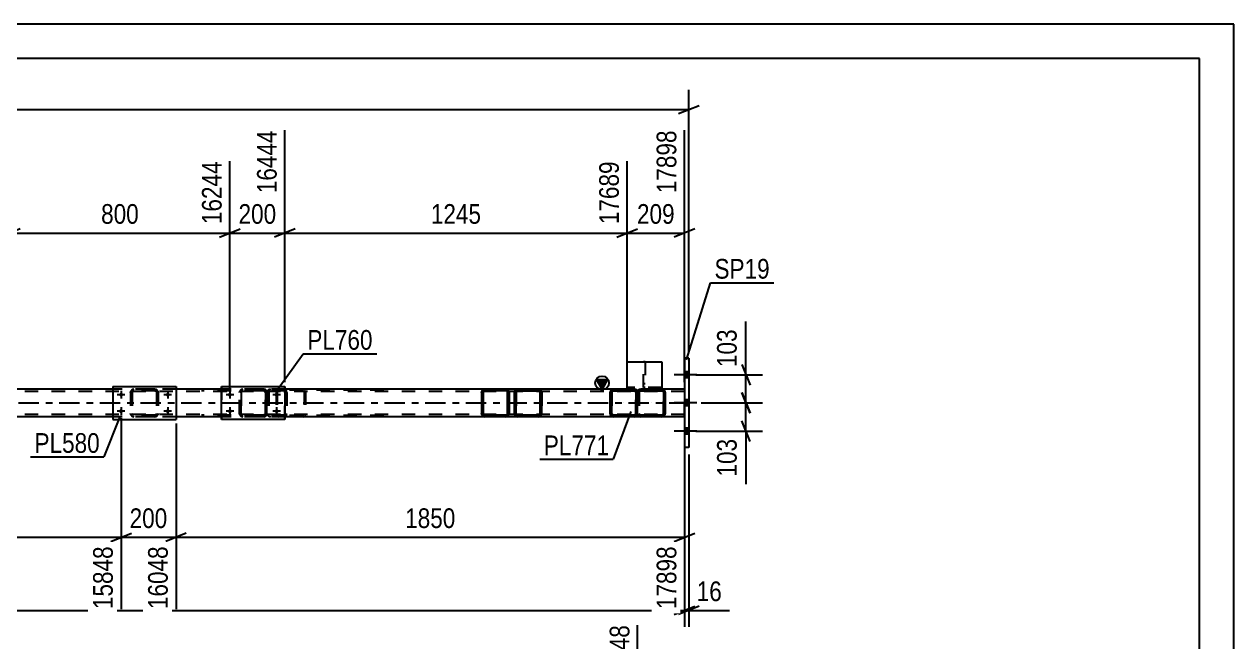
# Model space of a CAD drawing. Header units: millimetres. Extents: x -45 to 796, y -433 to 161.
# Drawn here: x 619.8 to 795.9, y 71.6 to 161.4 of the extents above; entities that cross this region are included whole.
import ezdxf

# ---------------------------------------------------------------- set-up
doc = ezdxf.new("R2010")
doc.units = ezdxf.units.MM
doc.linetypes.add('DXK_LINE_DOT2', pattern=[3.9198, 1.9599, -1.9599])
doc.linetypes.add('DXK_LINE_DOT3', pattern=[5.9187, 2.979, -0.9799, 0.9799, -0.9799])
doc.styles.add('Arial Narrow', font='ARIALN.TTF', dxfattribs={"height": 0.2})

# ---------------------------------------------------------------- blocks, each defined once
blk = doc.blocks.new('Unknown-814760973-1133')
at = {"color": 5, "linetype": 'Continuous'}
for p, q in [((795.85, 161.43), (-45.15, 161.43)), ((795.85, -432.57), (795.85, 161.43)), ((790.85, 156.43), (-40.15, 156.43)), ((790.85, -427.57), (790.85, 156.43))]:
    blk.add_line(p, q, dxfattribs=at)
blk = doc.blocks.new('Part-814760973-2599 - 2588')
at = {"color": 7, "linetype": 'DXK_LINE_DOT2'}
for p, q in [((709.96, 108.58), (709.96, 112.34)), ((710.2, 112.34), (709.96, 112.34)), ((710.2, 112.34), (710.2, 108.58)), ((709.96, 109.18), (710.2, 109.18)), ((710.2, 108.58), (709.96, 108.58)), ((709.96, 108.58), (710.2, 108.58))]:
    blk.add_line(p, q, dxfattribs=at)
blk = doc.blocks.new('Part-814760973-2600 - 2588')
at = {"color": 2, "linetype": 'Continuous'}
for p, q in [((707.56, 108.34), (707.56, 112.34)), ((707.56, 112.34), (712.6, 112.34)), ((712.6, 112.34), (712.6, 108.34)), ((712.6, 108.34), (712.6, 108.34))]:
    blk.add_line(p, q, dxfattribs=at)
at = {"color": 7, "linetype": 'DXK_LINE_DOT2'}
for p, q in [((712.6, 108.58), (707.56, 108.58)), ((712.6, 108.58), (707.56, 108.58)), ((707.56, 108.58), (707.56, 108.58)), ((707.56, 108.58), (707.56, 108.56)), ((707.56, 108.56), (707.56, 108.36)), ((707.56, 108.34), (707.56, 108.36)), ((712.6, 108.34), (707.56, 108.34)), ((712.6, 108.34), (707.56, 108.34)), ((707.56, 108.34), (707.56, 108.34)), ((712.6, 108.58), (712.6, 108.58)), ((712.6, 108.58), (712.6, 108.36)), ((712.6, 108.34), (712.6, 108.36))]:
    blk.add_line(p, q, dxfattribs=at)
blk = doc.blocks.new('Part-814760973-2678 - 2588')
at = {"color": 7, "linetype": 'DXK_LINE_DOT2'}
for p, q in [((656.51, 108.14), (656.48, 108.02)), ((656.48, 108.02), (656.48, 104.66)), ((656.65, 108.02), (656.66, 108.08)), ((656.65, 108.02), (656.65, 104.66)), ((656.66, 108.08), (656.7, 108.13)), ((656.82, 108.34), (656.69, 108.31)), ((656.7, 108.13), (656.76, 108.16)), ((656.76, 108.16), (656.82, 108.18)), ((672.15, 108.34), (656.82, 108.34)), ((672.15, 108.18), (656.82, 108.18)), ((660.53, 108.31), (660.4, 108.34)), ((660.4, 108.18), (660.46, 108.16)), ((660.46, 108.16), (660.52, 108.13)), ((660.52, 108.13), (660.55, 108.08)), ((660.55, 108.08), (660.57, 108.02)), ((660.57, 108.02), (660.57, 104.66)), ((660.74, 108.02), (660.71, 108.14)), ((660.74, 108.02), (660.74, 104.66)), ((656.48, 104.66), (656.51, 104.53)), ((656.66, 104.6), (656.65, 104.66)), ((656.7, 104.54), (656.66, 104.6)), ((656.69, 104.36), (656.82, 104.34)), ((656.76, 104.51), (656.7, 104.54)), ((656.82, 104.5), (656.76, 104.51)), ((672.15, 104.5), (656.82, 104.5)), ((672.15, 104.34), (656.82, 104.34)), ((660.4, 104.5), (660.46, 104.51)), ((660.4, 104.34), (660.53, 104.36)), ((660.46, 104.51), (660.49, 104.52)), ((660.49, 104.52), (660.52, 104.54)), ((660.55, 104.6), (660.52, 104.54)), ((660.57, 104.66), (660.55, 104.6)), ((660.71, 104.53), (660.74, 104.66))]:
    blk.add_line(p, q, dxfattribs=at)
for centre, start, end in [((656.81, 108), 110.7583, 155.68), ((656.81, 104.67), 204.32, 249.2417)]:
    blk.add_arc(centre, 0.331, start, end, dxfattribs=at)
blk = doc.blocks.new('Part-814760973-2623 - 2588')
at = {"color": 2, "linetype": 'Continuous'}
for p, q in [((648.55, 103.94), (648.55, 108.74)), ((648.55, 108.74), (648.55, 108.74)), ((648.55, 108.74), (657.75, 108.74)), ((657.75, 108.74), (657.75, 103.94)), ((648.55, 103.94), (648.55, 103.94)), ((657.75, 103.94), (648.55, 103.94))]:
    blk.add_line(p, q, dxfattribs=at)
at = {"color": 7, "linetype": 'DXK_LINE_DOT2'}
for p, q in [((648.55, 108.74), (648.55, 103.94)), ((648.55, 108.74), (648.55, 108.74)), ((657.75, 103.94), (657.75, 108.74)), ((648.55, 103.94), (648.55, 103.94))]:
    blk.add_line(p, q, dxfattribs=at)
blk = doc.blocks.new('Part-814760973-2624 - 2588')
at = {"color": 7, "linetype": 'DXK_LINE_DOT2'}
for p, q in [((651.15, 107.86), (651.18, 108.04)), ((651.19, 108.04), (651.15, 107.86)), ((651.15, 104.82), (651.15, 107.86)), ((651.15, 107.86), (651.15, 107.86)), ((651.15, 104.82), (651.15, 107.86)), ((651.39, 107.86), (651.41, 107.95)), ((651.4, 107.95), (651.39, 107.86)), ((651.39, 104.82), (651.39, 107.86)), ((651.39, 107.86), (651.39, 107.86)), ((651.39, 107.86), (651.39, 104.82)), ((651.46, 108.03), (651.4, 107.95)), ((651.41, 107.95), (651.46, 108.03)), ((651.44, 108.3), (651.63, 108.34)), ((651.44, 108.3), (651.45, 108.3)), ((651.63, 108.34), (651.45, 108.3)), ((651.46, 108.03), (651.54, 108.08)), ((651.53, 108.08), (651.46, 108.03)), ((651.63, 108.1), (651.53, 108.08)), ((651.54, 108.08), (651.63, 108.1)), ((654.67, 108.34), (651.63, 108.34)), ((654.67, 108.1), (651.63, 108.1)), ((654.67, 108.34), (654.85, 108.3)), ((654.85, 108.3), (654.67, 108.34)), ((654.67, 108.1), (654.76, 108.08)), ((654.76, 108.08), (654.67, 108.1)), ((654.76, 108.08), (654.76, 108.08)), ((654.76, 108.08), (654.84, 108.03)), ((654.83, 108.03), (654.76, 108.08)), ((654.89, 107.95), (654.83, 108.03)), ((654.84, 108.03), (654.89, 107.95)), ((654.89, 107.95), (654.91, 107.86)), ((654.91, 107.86), (654.89, 107.95)), ((654.91, 104.82), (654.91, 107.86)), ((654.91, 107.86), (654.91, 107.86)), ((654.91, 107.86), (654.91, 104.82)), ((655.11, 108.04), (655.15, 107.86)), ((655.15, 107.86), (655.11, 108.04)), ((655.15, 104.82), (655.15, 107.86)), ((655.15, 107.86), (655.15, 107.86)), ((655.15, 107.86), (655.15, 104.82)), ((651.15, 104.82), (651.15, 104.82)), ((651.18, 104.63), (651.15, 104.82)), ((651.15, 104.82), (651.19, 104.63)), ((651.39, 104.82), (651.39, 104.82)), ((651.41, 104.72), (651.39, 104.82)), ((651.39, 104.82), (651.4, 104.72)), ((651.4, 104.72), (651.46, 104.65)), ((651.46, 104.65), (651.41, 104.72)), ((651.44, 104.37), (651.45, 104.37)), ((651.63, 104.34), (651.44, 104.37)), ((651.45, 104.37), (651.63, 104.34)), ((651.54, 104.6), (651.46, 104.65)), ((651.46, 104.65), (651.53, 104.6)), ((651.53, 104.6), (651.63, 104.58)), ((651.63, 104.58), (651.54, 104.6)), ((654.67, 104.58), (651.63, 104.58)), ((654.67, 104.34), (651.63, 104.34)), ((654.76, 104.6), (654.67, 104.58)), ((654.67, 104.58), (654.76, 104.6)), ((654.85, 104.37), (654.67, 104.34)), ((654.67, 104.34), (654.85, 104.37)), ((654.84, 104.65), (654.76, 104.6)), ((654.76, 104.6), (654.83, 104.65)), ((654.76, 104.6), (654.76, 104.6)), ((654.83, 104.65), (654.89, 104.72)), ((654.89, 104.72), (654.84, 104.65)), ((654.91, 104.82), (654.89, 104.72)), ((654.89, 104.72), (654.91, 104.82)), ((654.91, 104.82), (654.91, 104.82)), ((655.15, 104.82), (655.11, 104.63)), ((655.11, 104.63), (655.15, 104.82)), ((655.15, 104.82), (655.15, 104.82))]:
    blk.add_line(p, q, dxfattribs=at)
for centre, start, end in [((651.63, 107.86), 112.5, 157.5), ((651.63, 107.86), 112.5, 157.5), ((654.67, 107.86), 22.5, 67.5), ((654.67, 107.86), 22.5, 67.5), ((651.63, 104.82), 202.5, 247.5), ((651.63, 104.82), 202.5, 247.5), ((654.67, 104.82), 292.5, 337.5), ((654.67, 104.82), 292.5, 337.5)]:
    blk.add_arc(centre, 0.48, start, end, dxfattribs=at)
blk = doc.blocks.new('Part-814760973-2844 - 2588')
at = {"color": 2, "linetype": 'Continuous'}
for p, q in [((686.42, 108.04), (686.39, 107.86)), ((686.39, 107.86), (686.39, 104.82)), ((686.65, 107.95), (686.63, 107.86)), ((686.63, 107.86), (686.63, 104.82)), ((686.7, 108.03), (686.65, 107.95)), ((686.87, 108.34), (686.68, 108.3)), ((686.78, 108.08), (686.7, 108.03)), ((686.87, 108.1), (686.78, 108.08)), ((689.91, 108.34), (686.87, 108.34)), ((689.91, 108.1), (686.87, 108.1)), ((690.09, 108.3), (689.91, 108.34)), ((690, 108.08), (689.91, 108.1)), ((690.08, 108.03), (690, 108.08)), ((690.13, 107.95), (690.08, 108.03)), ((690.15, 107.86), (690.13, 107.95)), ((690.15, 104.82), (690.15, 107.86)), ((690.39, 107.86), (690.35, 108.04)), ((690.39, 107.86), (690.39, 104.82)), ((686.39, 104.82), (686.42, 104.63)), ((686.63, 104.82), (686.65, 104.72)), ((686.65, 104.72), (686.7, 104.65)), ((686.68, 104.37), (686.87, 104.34)), ((686.7, 104.65), (686.78, 104.6)), ((686.78, 104.6), (686.87, 104.58)), ((689.91, 104.58), (686.87, 104.58)), ((689.91, 104.34), (686.87, 104.34)), ((689.91, 104.58), (690, 104.6)), ((689.91, 104.34), (690.09, 104.37)), ((690, 104.6), (690.08, 104.65)), ((690.08, 104.65), (690.13, 104.72)), ((690.13, 104.72), (690.15, 104.82)), ((690.35, 104.63), (690.39, 104.82))]:
    blk.add_line(p, q, dxfattribs=at)
at = {"color": 7, "linetype": 'DXK_LINE_DOT2'}
for p, q in [((686.39, 107.86), (686.42, 108.04)), ((686.68, 108.3), (686.87, 108.34)), ((689.91, 108.34), (690.09, 108.3)), ((690.35, 108.04), (690.39, 107.86)), ((686.42, 104.63), (686.39, 104.82)), ((686.87, 104.34), (686.68, 104.37)), ((690.09, 104.37), (689.91, 104.34)), ((690.39, 104.82), (690.35, 104.63))]:
    blk.add_line(p, q, dxfattribs=at)
at = {"color": 2, "linetype": 'Continuous'}
for centre, start, end in [((686.87, 107.86), 112.5, 157.5), ((689.91, 107.86), 22.5, 67.5), ((686.87, 104.82), 202.5, 247.5), ((689.91, 104.82), 292.5, 337.5)]:
    blk.add_arc(centre, 0.48, start, end, dxfattribs=at)
at = {"color": 7, "linetype": 'DXK_LINE_DOT2'}
for centre, start, end in [((686.87, 107.86), 112.5, 157.5), ((689.91, 107.86), 22.5, 67.5), ((686.87, 104.82), 202.5, 247.5), ((689.91, 104.82), 292.5, 337.5)]:
    blk.add_arc(centre, 0.48, start, end, dxfattribs=at)
blk = doc.blocks.new('Part-814760973-2764 - 2588')
at = {"color": 2, "linetype": 'Continuous'}
for p, q in [((716.56, 112.84), (715.92, 112.84)), ((715.92, 112.84), (715.92, 99.84)), ((716.56, 112.84), (716.56, 99.84)), ((716.56, 99.84), (715.92, 99.84))]:
    blk.add_line(p, q, dxfattribs=at)
blk = doc.blocks.new('Part-814760973-2804 - 2588')
at = {"color": 2, "linetype": 'Continuous'}
for p, q in [((705.08, 107.86), (705.12, 108.04)), ((705.08, 107.86), (705.09, 107.86)), ((705.08, 104.82), (705.08, 107.86)), ((705.12, 108.04), (705.09, 107.86)), ((705.09, 104.82), (705.09, 107.86)), ((705.38, 108.3), (705.56, 108.34)), ((705.57, 108.34), (705.38, 108.3)), ((705.38, 108.3), (705.38, 108.3)), ((708.61, 108.34), (705.56, 108.34)), ((708.79, 108.3), (708.61, 108.34)), ((705.09, 104.82), (705.08, 104.82)), ((705.12, 104.63), (705.08, 104.82)), ((705.09, 104.82), (705.12, 104.63)), ((705.38, 104.37), (705.38, 104.37)), ((705.56, 104.34), (705.38, 104.37)), ((705.38, 104.37), (705.57, 104.34)), ((708.61, 104.34), (705.56, 104.34)), ((708.61, 104.34), (708.79, 104.37))]:
    blk.add_line(p, q, dxfattribs=at)
at = {"color": 7, "linetype": 'DXK_LINE_DOT2'}
for p, q in [((705.34, 107.95), (705.32, 107.86)), ((705.33, 107.86), (705.32, 107.86)), ((705.32, 107.86), (705.32, 104.82)), ((705.33, 107.86), (705.34, 107.95)), ((705.33, 104.82), (705.33, 107.86)), ((705.34, 107.95), (705.4, 108.03)), ((705.39, 108.03), (705.34, 107.95)), ((705.47, 108.08), (705.39, 108.03)), ((705.4, 108.03), (705.47, 108.08)), ((705.47, 108.08), (705.57, 108.1)), ((705.56, 108.1), (705.47, 108.08)), ((708.61, 108.1), (705.56, 108.1)), ((708.6, 108.34), (708.78, 108.3)), ((708.69, 108.08), (708.6, 108.1)), ((708.61, 108.1), (708.7, 108.08)), ((708.69, 108.08), (708.7, 108.08)), ((708.77, 108.03), (708.69, 108.08)), ((708.7, 108.08), (708.77, 108.03)), ((708.77, 108.03), (708.83, 107.95)), ((708.82, 107.95), (708.77, 108.03)), ((708.84, 107.86), (708.82, 107.95)), ((708.83, 107.95), (708.85, 107.86)), ((708.85, 107.86), (708.84, 107.86)), ((708.84, 107.86), (708.84, 104.82)), ((708.85, 104.82), (708.85, 107.86)), ((709.04, 108.04), (709.08, 107.86)), ((709.09, 107.86), (709.05, 108.04)), ((709.09, 107.86), (709.08, 107.86)), ((709.08, 107.86), (709.08, 104.82)), ((709.09, 104.82), (709.09, 107.86)), ((705.32, 104.82), (705.33, 104.82)), ((705.32, 104.82), (705.34, 104.72)), ((705.34, 104.72), (705.33, 104.82)), ((705.4, 104.65), (705.34, 104.72)), ((705.34, 104.72), (705.39, 104.65)), ((705.39, 104.65), (705.47, 104.6)), ((705.47, 104.6), (705.4, 104.65)), ((705.57, 104.58), (705.47, 104.6)), ((705.47, 104.6), (705.56, 104.58)), ((708.61, 104.58), (705.56, 104.58)), ((708.6, 104.58), (708.69, 104.6)), ((708.78, 104.37), (708.6, 104.34)), ((708.7, 104.6), (708.61, 104.58)), ((708.69, 104.6), (708.77, 104.65)), ((708.69, 104.6), (708.7, 104.6)), ((708.77, 104.65), (708.7, 104.6)), ((708.83, 104.72), (708.77, 104.65)), ((708.77, 104.65), (708.82, 104.72)), ((708.82, 104.72), (708.84, 104.82)), ((708.85, 104.82), (708.83, 104.72)), ((708.84, 104.82), (708.85, 104.82)), ((709.08, 104.82), (709.04, 104.63)), ((709.05, 104.63), (709.09, 104.82)), ((709.08, 104.82), (709.09, 104.82))]:
    blk.add_line(p, q, dxfattribs=at)
at = {"color": 7, "linetype": 'DXK_LINE_DOT3'}
blk.add_line((707.09, 106.34), (707.08, 106.34), dxfattribs=at)
at = {"color": 2, "linetype": 'Continuous'}
for centre, start, end in [((705.56, 107.86), 112.5, 157.5), ((705.57, 107.86), 112.5, 157.5), ((708.61, 107.86), 30.5989, 67.5), ((705.56, 104.82), 202.5, 247.5), ((705.57, 104.82), 202.5, 247.5), ((708.61, 104.82), 292.5, 329.4011)]:
    blk.add_arc(centre, 0.48, start, end, dxfattribs=at)
at = {"color": 7, "linetype": 'DXK_LINE_DOT2'}
for centre, start, end in [((708.6, 107.86), 22.5, 67.5), ((708.61, 107.86), 22.5, 30.5989), ((708.6, 104.82), 292.5, 337.5), ((708.61, 104.82), 329.4011, 337.5)]:
    blk.add_arc(centre, 0.48, start, end, dxfattribs=at)
blk = doc.blocks.new('Part-814760973-2810 - 2588')
at = {"color": 2, "linetype": 'Continuous'}
for p, q in [((691.15, 107.86), (691.18, 108.04)), ((691.19, 108.04), (691.15, 107.86)), ((691.15, 104.82), (691.15, 107.86)), ((691.15, 107.86), (691.15, 107.86)), ((691.15, 104.82), (691.15, 107.86)), ((691.39, 107.86), (691.41, 107.95)), ((691.39, 104.82), (691.39, 107.86)), ((691.41, 107.95), (691.46, 108.03)), ((691.44, 108.3), (691.63, 108.34)), ((691.44, 108.3), (691.45, 108.3)), ((691.63, 108.34), (691.45, 108.3)), ((691.46, 108.03), (691.54, 108.08)), ((691.54, 108.08), (691.63, 108.1)), ((694.67, 108.34), (691.63, 108.34)), ((691.63, 108.1), (694.67, 108.1)), ((694.86, 108.3), (694.67, 108.34)), ((694.67, 108.1), (694.76, 108.08)), ((694.76, 108.08), (694.67, 108.1)), ((694.76, 108.08), (694.76, 108.08)), ((694.76, 108.08), (694.84, 108.03)), ((694.84, 108.03), (694.76, 108.08)), ((694.84, 108.03), (694.89, 107.95)), ((694.89, 107.95), (694.84, 108.03)), ((694.89, 107.95), (694.91, 107.86)), ((694.91, 107.86), (694.89, 107.95)), ((694.91, 104.82), (694.91, 107.86)), ((694.91, 107.86), (694.91, 107.86)), ((694.91, 107.7), (694.91, 107.86)), ((694.91, 107.7), (694.91, 104.98)), ((695.15, 107.86), (695.12, 108.04)), ((695.15, 104.82), (695.15, 107.86)), ((691.15, 104.82), (691.15, 104.82)), ((691.18, 104.63), (691.15, 104.82)), ((691.15, 104.82), (691.19, 104.63)), ((691.41, 104.72), (691.39, 104.82)), ((691.46, 104.65), (691.41, 104.72)), ((691.44, 104.37), (691.45, 104.37)), ((691.63, 104.34), (691.44, 104.37)), ((691.45, 104.37), (691.63, 104.34)), ((691.54, 104.6), (691.46, 104.65)), ((691.63, 104.58), (691.54, 104.6)), ((694.67, 104.58), (691.63, 104.58)), ((694.67, 104.34), (691.63, 104.34)), ((694.76, 104.6), (694.67, 104.58)), ((694.67, 104.58), (694.76, 104.6)), ((694.67, 104.34), (694.86, 104.37)), ((694.84, 104.65), (694.76, 104.6)), ((694.76, 104.6), (694.84, 104.65)), ((694.76, 104.6), (694.76, 104.6)), ((694.89, 104.72), (694.84, 104.65)), ((694.84, 104.65), (694.89, 104.72)), ((694.91, 104.82), (694.89, 104.72)), ((694.89, 104.72), (694.91, 104.82)), ((694.91, 104.82), (694.91, 104.97)), ((694.91, 104.82), (694.91, 104.82)), ((695.12, 104.63), (695.15, 104.82))]:
    blk.add_line(p, q, dxfattribs=at)
at = {"color": 7, "linetype": 'DXK_LINE_DOT2'}
for p, q in [((691.41, 107.95), (691.39, 107.86)), ((691.39, 107.86), (691.39, 107.86)), ((691.39, 107.86), (691.39, 104.82)), ((691.46, 108.03), (691.41, 107.95)), ((691.54, 108.08), (691.46, 108.03)), ((691.63, 108.1), (691.54, 108.08)), ((691.63, 108.1), (691.63, 108.1)), ((691.63, 108.1), (691.63, 108.1)), ((694.67, 108.34), (694.85, 108.3)), ((694.91, 107.7), (694.91, 107.7)), ((695.11, 108.04), (695.15, 107.86)), ((695.15, 107.86), (695.15, 107.86)), ((695.15, 107.86), (695.15, 104.82)), ((691.39, 104.82), (691.39, 104.82)), ((691.39, 104.82), (691.41, 104.72)), ((691.41, 104.72), (691.46, 104.65)), ((691.46, 104.65), (691.54, 104.6)), ((691.54, 104.6), (691.63, 104.58)), ((691.63, 104.58), (691.63, 104.58)), ((691.63, 104.58), (691.63, 104.58)), ((694.85, 104.37), (694.67, 104.34)), ((694.91, 104.97), (694.91, 104.98)), ((695.15, 104.82), (695.11, 104.63)), ((695.15, 104.82), (695.15, 104.82))]:
    blk.add_line(p, q, dxfattribs=at)
at = {"color": 2, "linetype": 'Continuous'}
for centre, start, end in [((691.63, 107.86), 112.5, 157.5), ((691.63, 107.86), 112.5, 157.5), ((694.67, 107.86), 22.5, 67.5), ((691.63, 104.82), 202.5, 247.5), ((691.63, 104.82), 202.5, 247.5), ((694.67, 104.82), 292.5, 337.5)]:
    blk.add_arc(centre, 0.48, start, end, dxfattribs=at)
at = {"color": 7, "linetype": 'DXK_LINE_DOT2'}
for centre, start, end in [((694.67, 107.86), 22.5, 67.5), ((694.67, 104.82), 292.5, 337.5)]:
    blk.add_arc(centre, 0.48, start, end, dxfattribs=at)
blk = doc.blocks.new('Bolt-814760973-2815 - 2588')
at = {"linetype": 'Continuous'}
for points in [[(633.91, 107.26, -1), (633.91, 107.82, -1)], [(640.71, 107.26, -1), (640.71, 107.82, -1)], [(633.91, 104.86, -1), (633.91, 105.42, -1)], [(640.71, 104.86, -1), (640.71, 105.42, -1)]]:
    blk.add_hatch(color=1, dxfattribs=at).paths.add_polyline_path(points)
at = {"color": 1, "linetype": 'Continuous'}
for p, q in [((634.47, 107.54), (633.35, 107.54)), ((633.91, 108.1), (633.91, 106.98)), ((641.27, 107.54), (640.15, 107.54)), ((640.71, 108.1), (640.71, 106.98)), ((633.91, 105.7), (633.91, 104.58)), ((640.71, 105.7), (640.71, 104.58)), ((634.47, 105.14), (633.35, 105.14)), ((641.27, 105.14), (640.15, 105.14))]:
    blk.add_line(p, q, dxfattribs=at)
blk = doc.blocks.new('Bolt-814760973-2817 - 2588')
at = {"linetype": 'Continuous'}
for points in [[(649.47, 107.54), (649.48, 107.6), (649.49, 107.65), (649.52, 107.7), (649.56, 107.74), (649.61, 107.78), (649.66, 107.8), (649.72, 107.82), (649.78, 107.82), (649.84, 107.8), (649.89, 107.78), (649.94, 107.74), (649.98, 107.7), (650.01, 107.65), (650.02, 107.6), (650.03, 107.54), (650.02, 107.48), (650.01, 107.42), (649.98, 107.37), (649.94, 107.33), (649.89, 107.29), (649.84, 107.27), (649.78, 107.26), (649.72, 107.26), (649.66, 107.27), (649.61, 107.29), (649.56, 107.33), (649.52, 107.37), (649.49, 107.42), (649.48, 107.48)], [(656.27, 107.54), (656.28, 107.6), (656.29, 107.65), (656.32, 107.7), (656.36, 107.74), (656.41, 107.78), (656.46, 107.8), (656.52, 107.82), (656.58, 107.82), (656.64, 107.8), (656.69, 107.78), (656.74, 107.74), (656.78, 107.7), (656.81, 107.65), (656.82, 107.6), (656.83, 107.54), (656.82, 107.48), (656.81, 107.42), (656.78, 107.37), (656.74, 107.33), (656.69, 107.29), (656.64, 107.27), (656.58, 107.26), (656.52, 107.26), (656.46, 107.27), (656.41, 107.29), (656.36, 107.33), (656.32, 107.37), (656.29, 107.42), (656.28, 107.48)], [(649.47, 105.14), (649.48, 105.2), (649.49, 105.25), (649.52, 105.3), (649.56, 105.34), (649.61, 105.38), (649.66, 105.4), (649.72, 105.42), (649.78, 105.42), (649.84, 105.4), (649.89, 105.38), (649.94, 105.34), (649.98, 105.3), (650.01, 105.25), (650.02, 105.2), (650.03, 105.14), (650.02, 105.08), (650.01, 105.02), (649.98, 104.97), (649.94, 104.93), (649.89, 104.89), (649.84, 104.87), (649.78, 104.86), (649.72, 104.86), (649.66, 104.87), (649.61, 104.89), (649.56, 104.93), (649.52, 104.97), (649.49, 105.02), (649.48, 105.08)], [(656.27, 105.14), (656.28, 105.2), (656.29, 105.25), (656.32, 105.3), (656.36, 105.34), (656.41, 105.38), (656.46, 105.4), (656.52, 105.42), (656.58, 105.42), (656.64, 105.4), (656.69, 105.38), (656.74, 105.34), (656.78, 105.3), (656.81, 105.25), (656.82, 105.2), (656.83, 105.14), (656.82, 105.08), (656.81, 105.02), (656.78, 104.97), (656.74, 104.93), (656.69, 104.89), (656.64, 104.87), (656.58, 104.86), (656.52, 104.86), (656.46, 104.87), (656.41, 104.89), (656.36, 104.93), (656.32, 104.97), (656.29, 105.02), (656.28, 105.08)]]:
    blk.add_hatch(color=1, dxfattribs=at).paths.add_polyline_path(points)
at = {"color": 1, "linetype": 'Continuous'}
for p, q in [((650.31, 107.54), (649.19, 107.54)), ((649.75, 108.1), (649.75, 106.98)), ((657.11, 107.54), (655.99, 107.54)), ((656.55, 108.1), (656.55, 106.98)), ((649.75, 105.7), (649.75, 104.58)), ((656.55, 105.7), (656.55, 104.58)), ((650.31, 105.14), (649.19, 105.14)), ((657.11, 105.14), (655.99, 105.14))]:
    blk.add_line(p, q, dxfattribs=at)
blk = doc.blocks.new('Part-814760973-2849 - 2588')
at = {"color": 2, "linetype": 'Continuous'}
for p, q in [((632.71, 108.74), (632.71, 103.94)), ((632.71, 108.74), (641.91, 108.74)), ((641.91, 108.74), (641.91, 103.94)), ((632.71, 103.94), (641.91, 103.94))]:
    blk.add_line(p, q, dxfattribs=at)
blk = doc.blocks.new('Part-814760973-2850 - 2588')
at = {"color": 7, "linetype": 'DXK_LINE_DOT2'}
for p, q in [((635.31, 107.86), (635.34, 108.04)), ((635.34, 108.04), (635.31, 107.86)), ((635.31, 107.86), (635.31, 104.82)), ((635.55, 107.86), (635.57, 107.95)), ((635.55, 107.86), (635.55, 104.82)), ((635.57, 107.95), (635.62, 108.03)), ((635.6, 108.3), (635.79, 108.34)), ((635.79, 108.34), (635.6, 108.3)), ((635.62, 108.03), (635.7, 108.08)), ((635.7, 108.08), (635.79, 108.1)), ((638.83, 108.34), (635.79, 108.34)), ((638.83, 108.1), (635.79, 108.1)), ((638.83, 108.34), (639.01, 108.3)), ((639.01, 108.3), (638.83, 108.34)), ((638.83, 108.1), (638.92, 108.08)), ((638.92, 108.08), (639, 108.03)), ((639, 108.03), (639.05, 107.95)), ((639.05, 107.95), (639.07, 107.86)), ((639.07, 107.86), (639.07, 104.82)), ((639.27, 108.04), (639.31, 107.86)), ((639.31, 107.86), (639.27, 108.04)), ((639.31, 107.86), (639.31, 104.82)), ((635.34, 104.63), (635.31, 104.82)), ((635.31, 104.82), (635.34, 104.63)), ((635.57, 104.72), (635.55, 104.82)), ((635.62, 104.65), (635.57, 104.72)), ((635.79, 104.34), (635.6, 104.37)), ((635.6, 104.37), (635.79, 104.34)), ((635.7, 104.6), (635.62, 104.65)), ((635.79, 104.58), (635.7, 104.6)), ((638.83, 104.58), (635.79, 104.58)), ((638.83, 104.34), (635.79, 104.34)), ((638.92, 104.6), (638.83, 104.58)), ((639.01, 104.37), (638.83, 104.34)), ((638.83, 104.34), (639.01, 104.37)), ((639, 104.65), (638.92, 104.6)), ((639.05, 104.72), (639, 104.65)), ((639.07, 104.82), (639.05, 104.72)), ((639.31, 104.82), (639.27, 104.63)), ((639.27, 104.63), (639.31, 104.82))]:
    blk.add_line(p, q, dxfattribs=at)
at = {"color": 7, "linetype": 'DXK_LINE_DOT3'}
blk.add_line((637.31, 106.34), (637.31, 106.34), dxfattribs=at)
at = {"color": 7, "linetype": 'DXK_LINE_DOT2'}
for centre, start, end in [((635.79, 107.86), 112.5, 157.5), ((635.79, 107.86), 112.5, 157.5), ((638.83, 107.86), 22.5, 67.5), ((638.83, 107.86), 22.5, 67.5), ((635.79, 104.82), 202.5, 247.5), ((635.79, 104.82), 202.5, 247.5), ((638.83, 104.82), 292.5, 337.5), ((638.83, 104.82), 292.5, 337.5)]:
    blk.add_arc(centre, 0.48, start, end, dxfattribs=at)
blk = doc.blocks.new('Part-814760973-2895 - 2588')
at = {"linetype": 'Continuous'}
blk.add_hatch(color=2, dxfattribs=at).paths.add_polyline_path([(703.92, 108.34), (703.12, 109.74), (704.72, 109.74)])
at = {"color": 2, "linetype": 'Continuous'}
for p, q in [((703.92, 108.34), (703.12, 109.74)), ((703.12, 109.74), (704.72, 109.74)), ((704.72, 109.74), (703.92, 108.34)), ((632.71, 108.34), (617.75, 108.34)), ((648.55, 108.34), (641.91, 108.34)), ((686.87, 108.34), (657.75, 108.34)), ((691.63, 108.34), (689.91, 108.34)), ((705.57, 108.34), (694.67, 108.34)), ((715.92, 108.34), (712.6, 108.34)), ((632.71, 104.34), (617.75, 104.34)), ((648.55, 104.34), (641.91, 104.34)), ((686.87, 104.34), (657.75, 104.34)), ((691.63, 104.34), (689.91, 104.34)), ((705.57, 104.34), (694.67, 104.34)), ((709.56, 104.34), (708.61, 104.34)), ((715.92, 104.34), (712.6, 104.34))]:
    blk.add_line(p, q, dxfattribs=at)
at = {"color": 7, "linetype": 'DXK_LINE_DOT2'}
for p, q in [((715.92, 108.02), (38.95, 108.02)), ((641.91, 108.34), (632.71, 108.34)), ((657.75, 108.34), (648.55, 108.34)), ((689.91, 108.34), (686.87, 108.34)), ((694.67, 108.34), (691.63, 108.34)), ((712.6, 108.34), (705.57, 108.34)), ((715.92, 104.34), (715.92, 108.34)), ((715.92, 104.66), (38.95, 104.66)), ((641.91, 104.34), (632.71, 104.34)), ((657.75, 104.34), (648.55, 104.34)), ((689.91, 104.34), (686.87, 104.34)), ((694.67, 104.34), (691.63, 104.34)), ((708.61, 104.34), (705.57, 104.34)), ((712.6, 104.34), (709.56, 104.34))]:
    blk.add_line(p, q, dxfattribs=at)
at = {"color": 7, "linetype": 'DXK_LINE_DOT3'}
blk.add_line((38.95, 106.34), (715.92, 106.34), dxfattribs=at)
at = {"color": 2, "linetype": 'Continuous'}
blk.add_circle((703.92, 109.24), 1, dxfattribs=at)
blk = doc.blocks.new('Part-814760973-2910 - 2588')
at = {"color": 2, "linetype": 'Continuous'}
for p, q in [((705.33, 104.58), (705.33, 108.1)), ((705.33, 108.1), (705.33, 108.1)), ((705.33, 108.1), (712.85, 108.1)), ((712.85, 108.1), (712.85, 104.58)), ((705.33, 104.58), (705.33, 104.58)), ((712.85, 104.58), (705.33, 104.58))]:
    blk.add_line(p, q, dxfattribs=at)
at = {"color": 7, "linetype": 'DXK_LINE_DOT2'}
for p, q in [((705.33, 108.1), (705.33, 104.58)), ((705.33, 108.1), (705.33, 108.1)), ((712.85, 104.58), (712.85, 108.1)), ((705.33, 104.58), (705.33, 104.58))]:
    blk.add_line(p, q, dxfattribs=at)
blk = doc.blocks.new('Part-814760973-2911 - 2588')
at = {"color": 7, "linetype": 'DXK_LINE_DOT2'}
for p, q in [((709.08, 107.86), (709.12, 108.04)), ((709.12, 108.04), (709.08, 107.86)), ((709.08, 107.86), (709.08, 104.82)), ((709.32, 107.86), (709.34, 107.95)), ((709.32, 107.86), (709.32, 104.82)), ((709.34, 107.95), (709.39, 108.03)), ((709.38, 108.3), (709.56, 108.34)), ((709.39, 108.03), (709.47, 108.08)), ((709.47, 108.08), (709.56, 108.1)), ((712.6, 108.1), (709.56, 108.1)), ((712.6, 108.34), (712.79, 108.3)), ((712.6, 108.1), (712.7, 108.08)), ((712.7, 108.08), (712.77, 108.03)), ((712.77, 108.03), (712.83, 107.95)), ((712.83, 107.95), (712.84, 107.86)), ((712.84, 107.86), (712.84, 104.82)), ((713.05, 108.04), (713.08, 107.86)), ((709.12, 104.63), (709.08, 104.82)), ((709.08, 104.82), (709.12, 104.63)), ((709.34, 104.72), (709.32, 104.82)), ((709.39, 104.65), (709.34, 104.72)), ((709.56, 104.34), (709.38, 104.37)), ((709.47, 104.6), (709.39, 104.65)), ((709.56, 104.58), (709.47, 104.6)), ((712.6, 104.58), (709.56, 104.58)), ((712.7, 104.6), (712.6, 104.58)), ((712.79, 104.37), (712.6, 104.34)), ((712.77, 104.65), (712.7, 104.6)), ((712.83, 104.72), (712.77, 104.65)), ((712.84, 104.82), (712.83, 104.72)), ((713.08, 104.82), (713.05, 104.63))]:
    blk.add_line(p, q, dxfattribs=at)
at = {"color": 2, "linetype": 'Continuous'}
for p, q in [((709.56, 108.34), (709.38, 108.3)), ((712.6, 108.34), (709.56, 108.34)), ((712.79, 108.3), (712.6, 108.34)), ((713.08, 107.86), (713.05, 108.04)), ((713.08, 107.86), (713.08, 104.82)), ((709.38, 104.37), (709.56, 104.34)), ((712.6, 104.34), (709.56, 104.34)), ((712.6, 104.34), (712.79, 104.37)), ((713.05, 104.63), (713.08, 104.82))]:
    blk.add_line(p, q, dxfattribs=at)
at = {"color": 7, "linetype": 'DXK_LINE_DOT3'}
blk.add_line((711.08, 106.34), (711.08, 106.34), dxfattribs=at)
at = {"color": 7, "linetype": 'DXK_LINE_DOT2'}
for centre, start, end in [((709.56, 107.86), 112.5, 157.5), ((709.56, 107.86), 149.401, 157.5), ((712.6, 107.86), 22.5, 67.5), ((709.56, 104.82), 202.5, 247.5), ((709.56, 104.82), 202.5, 210.5988), ((712.6, 104.82), 292.5, 337.5)]:
    blk.add_arc(centre, 0.48, start, end, dxfattribs=at)
at = {"color": 2, "linetype": 'Continuous'}
for centre, start, end in [((709.56, 107.86), 112.5, 149.401), ((712.6, 107.86), 22.5, 67.5), ((709.56, 104.82), 210.5988, 247.5), ((712.6, 104.82), 292.5, 337.5)]:
    blk.add_arc(centre, 0.48, start, end, dxfattribs=at)
blk = doc.blocks.new('Bolt-814760973-2930 - 2588')
at = {"linetype": 'Continuous'}
for points in [[(716.56, 110), (716.56, 110.88), (715.92, 110.88), (715.92, 110)], [(716.56, 110), (716.56, 110.88), (715.92, 110.88), (715.92, 110)], [(716.56, 110), (716.56, 110.88), (715.92, 110.88), (715.92, 110)], [(716.56, 105.9), (716.56, 106.78), (715.92, 106.78), (715.92, 105.9)], [(716.56, 105.9), (716.56, 106.78), (715.92, 106.78), (715.92, 105.9)], [(716.56, 101.8), (716.56, 102.68), (715.92, 102.68), (715.92, 101.8)], [(716.56, 101.8), (716.56, 102.68), (715.92, 102.68), (715.92, 101.8)], [(716.56, 101.8), (716.56, 102.68), (715.92, 102.68), (715.92, 101.8)]]:
    blk.add_hatch(color=1, dxfattribs=at).paths.add_polyline_path(points)
at = {"color": 1, "linetype": 'Continuous'}
for p, q in [((717.72, 110.44), (714.4, 110.44)), ((717.72, 110.44), (714.4, 110.44)), ((717.72, 110.44), (714.4, 110.44)), ((716.56, 110.88), (715.92, 110.88)), ((716.56, 110.88), (715.92, 110.88)), ((716.56, 110.88), (715.92, 110.88)), ((716.56, 110), (715.92, 110)), ((716.56, 110), (715.92, 110)), ((716.56, 110), (715.92, 110)), ((717.72, 106.34), (714.4, 106.34)), ((717.72, 106.34), (714.4, 106.34)), ((716.56, 106.78), (715.92, 106.78)), ((716.56, 106.78), (715.92, 106.78)), ((716.56, 105.9), (715.92, 105.9)), ((716.56, 105.9), (715.92, 105.9)), ((717.72, 102.24), (714.4, 102.24)), ((717.72, 102.24), (714.4, 102.24)), ((717.72, 102.24), (714.4, 102.24)), ((716.56, 102.68), (715.92, 102.68)), ((716.56, 102.68), (715.92, 102.68)), ((716.56, 102.68), (715.92, 102.68)), ((716.56, 101.8), (715.92, 101.8)), ((716.56, 101.8), (715.92, 101.8)), ((716.56, 101.8), (715.92, 101.8))]:
    blk.add_line(p, q, dxfattribs=at)
blk = doc.blocks.new('Part-814760973-2969 - 2588')
at = {"color": 7, "linetype": 'DXK_LINE_DOT2'}
for p, q in [((657.76, 108.34), (645.6, 108.34)), ((657.76, 108.1), (645.6, 108.1)), ((655.19, 107.99), (655.16, 107.86)), ((655.16, 107.86), (655.16, 104.82)), ((655.2, 108.04), (655.19, 107.99)), ((655.41, 107.86), (655.43, 107.95)), ((655.41, 107.86), (655.41, 104.82)), ((655.43, 107.95), (655.49, 108.03)), ((655.66, 108.34), (655.47, 108.3)), ((655.49, 108.03), (655.57, 108.08)), ((655.57, 108.08), (655.66, 108.1)), ((656.48, 108.34), (656.48, 108.1)), ((657.86, 108.3), (657.76, 108.34)), ((657.76, 108.1), (657.81, 108.08)), ((657.81, 108.08), (657.85, 108.03)), ((657.85, 108.03), (657.88, 107.95)), ((657.95, 108.2), (657.86, 108.3)), ((657.88, 107.95), (657.89, 107.86)), ((657.89, 107.86), (657.89, 104.82)), ((658.01, 108.04), (657.95, 108.2)), ((658.03, 107.86), (658.01, 108.04)), ((658.03, 107.86), (658.03, 104.82)), ((657.76, 104.58), (645.6, 104.58)), ((657.76, 104.34), (645.6, 104.34)), ((655.16, 104.82), (655.18, 104.75)), ((655.18, 104.75), (655.2, 104.63)), ((655.43, 104.72), (655.41, 104.82)), ((655.49, 104.65), (655.43, 104.72)), ((655.47, 104.37), (655.66, 104.34)), ((655.57, 104.6), (655.49, 104.65)), ((655.66, 104.58), (655.57, 104.6)), ((656.48, 104.34), (656.48, 104.58)), ((657.81, 104.6), (657.76, 104.58)), ((657.76, 104.34), (657.86, 104.37)), ((657.85, 104.65), (657.81, 104.6)), ((657.88, 104.72), (657.85, 104.65)), ((657.86, 104.37), (657.95, 104.48)), ((657.89, 104.82), (657.88, 104.72)), ((657.95, 104.48), (658.01, 104.63)), ((658.01, 104.63), (658.03, 104.82))]:
    blk.add_line(p, q, dxfattribs=at)
for centre, start, end in [((655.65, 107.84), 111.1941, 156.1506), ((655.65, 104.83), 203.8494, 248.8059)]:
    blk.add_arc(centre, 0.492, start, end, dxfattribs=at)
blk = doc.blocks.new('StraightDimension-814760973-3057 - 2588')
at = {"color": 7, "linetype": 'Continuous'}
for p, q in [((716.56, 113.84), (716.56, 151.88)), ((715.06, 148.43), (718.06, 149.63)), ((-0.33, 149.03), (716.56, 149.03))]:
    blk.add_line(p, q, dxfattribs=at)
blk = doc.blocks.new('StraightDimension-814760973-22890 - 2588')
at = {"color": 7, "linetype": 'Continuous'}
for p, q in [((724.26, 111.94), (725.46, 108.94)), ((717.56, 110.44), (727.26, 110.44)), ((724.86, 106.34), (724.86, 110.44)), ((725.46, 104.84), (724.26, 107.84)), ((718.36, 106.34), (727.26, 106.34))]:
    blk.add_line(p, q, dxfattribs=at)
at = {"color": 0}
blk.add_wipeout([(724.11, 117.65), (719.91, 117.65), (719.91, 110.96), (724.11, 110.96)], dxfattribs=at)
at = {"color": 7, "linetype": 'Continuous'}
blk.add_line((724.86, 110.44), (724.86, 118.17), dxfattribs=at)
blk.add_line((724.86, 110.44), (724.86, 118.17), dxfattribs=at)
at = {"color": 3, "style": 'Arial Narrow'}
blk.add_text('103', height=2.863, rotation=90.0002, dxfattribs=at).set_placement((723.51, 111.56))
blk = doc.blocks.new('StraightDimension-814760973-22934 - 2588')
at = {"color": 7, "linetype": 'Continuous'}
for p, q in [((657.76, 109.34), (657.76, 146)), ((649.75, 108.54), (649.75, 141.5)), ((648.25, 130.45), (651.25, 131.65)), ((649.75, 131.05), (657.76, 131.05)), ((659.26, 131.65), (656.26, 130.45))]:
    blk.add_line(p, q, dxfattribs=at)
at = {"color": 0}
blk.add_wipeout([(657.1, 131.8), (657.1, 136), (650.41, 136), (650.41, 131.8)], dxfattribs=at)
at = {"color": 3, "style": 'Arial Narrow'}
blk.add_text('200', height=2.863, dxfattribs=at).set_placement((651.01, 132.4))
at = {"color": 0, "linetype": 'Continuous'}
blk.add_wipeout([(657.16, 146.6), (652.96, 146.6), (652.96, 136.25), (657.16, 136.25)], dxfattribs=at)
at = {"color": 3, "linetype": 'Continuous', "style": 'Arial Narrow'}
blk.add_text('16444', height=2.863, rotation=90.0002, dxfattribs=at).set_placement((656.56, 136.85))
blk = doc.blocks.new('StraightDimension-814760973-22932 - 2588')
at = {"color": 7, "linetype": 'Continuous'}
for p, q in [((715.92, 109.34), (715.92, 146)), ((707.56, 112.1), (707.56, 141.5)), ((706.06, 130.45), (709.06, 131.65)), ((707.56, 131.05), (715.92, 131.05)), ((717.42, 131.65), (714.42, 130.45))]:
    blk.add_line(p, q, dxfattribs=at)
at = {"color": 0}
blk.add_wipeout([(715.09, 131.8), (715.09, 136), (708.4, 136), (708.4, 131.8)], dxfattribs=at)
at = {"color": 3, "style": 'Arial Narrow'}
blk.add_text('209', height=2.863, dxfattribs=at).set_placement((709, 132.4))
at = {"color": 0, "linetype": 'Continuous'}
blk.add_wipeout([(715.32, 146.6), (711.12, 146.6), (711.12, 136.25), (715.32, 136.25)], dxfattribs=at)
at = {"color": 3, "linetype": 'Continuous', "style": 'Arial Narrow'}
blk.add_text('17898', height=2.863, rotation=90.0002, dxfattribs=at).set_placement((714.72, 136.85))
blk = doc.blocks.new('StraightDimension-814760973-3015 - 2588')
at = {"color": 7, "linetype": 'Continuous'}
for p, q in [((715.92, 98.84), (715.92, 73.76)), ((0.31, 76.16), (715.92, 76.16)), ((714.42, 75.56), (717.42, 76.76))]:
    blk.add_line(p, q, dxfattribs=at)
blk = doc.blocks.new('StraightDimension-814760973-3025 - 2588')
at = {"color": 7, "linetype": 'Continuous'}
for p, q in [((715.92, 98.84), (715.92, 73.76)), ((716.56, 98.84), (716.56, 73.76)), ((714.42, 75.56), (717.42, 76.76)), ((718.06, 76.76), (715.06, 75.56)), ((715.92, 76.16), (716.56, 76.16))]:
    blk.add_line(p, q, dxfattribs=at)
at = {"color": 0}
blk.add_wipeout([(721.94, 76.91), (721.94, 81.11), (717.09, 81.11), (717.09, 76.91)], dxfattribs=at)
at = {"color": 7, "linetype": 'Continuous'}
blk.add_line((716.56, 76.16), (722.47, 76.16), dxfattribs=at)
blk.add_line((716.56, 76.16), (722.47, 76.16), dxfattribs=at)
at = {"color": 3, "style": 'Arial Narrow'}
blk.add_text('16', height=2.863, dxfattribs=at).set_placement((717.69, 77.51))
blk = doc.blocks.new('StraightDimension-814760973-22891 - 2588')
at = {"color": 7, "linetype": 'Continuous'}
for p, q in [((724.26, 107.84), (725.46, 104.84)), ((718.36, 106.34), (727.26, 106.34)), ((724.86, 102.24), (724.86, 106.34)), ((717.56, 102.24), (727.26, 102.24)), ((725.46, 100.74), (724.26, 103.74))]:
    blk.add_line(p, q, dxfattribs=at)
at = {"color": 0}
blk.add_wipeout([(724.11, 101.71), (719.91, 101.71), (719.91, 95.03), (724.11, 95.03)], dxfattribs=at)
at = {"color": 7, "linetype": 'Continuous'}
blk.add_line((724.86, 102.24), (724.86, 94.5), dxfattribs=at)
blk.add_line((724.86, 102.24), (724.86, 94.5), dxfattribs=at)
at = {"color": 3, "style": 'Arial Narrow'}
blk.add_text('103', height=2.863, rotation=90.0002, dxfattribs=at).set_placement((723.51, 95.63))
blk = doc.blocks.new('StraightDimension-814760973-22933 - 2588')
at = {"color": 7, "linetype": 'Continuous'}
for p, q in [((657.76, 109.34), (657.76, 146)), ((707.56, 112.1), (707.56, 141.5)), ((659.26, 131.65), (656.26, 130.45)), ((657.76, 131.05), (707.56, 131.05)), ((706.06, 130.45), (709.06, 131.65))]:
    blk.add_line(p, q, dxfattribs=at)
at = {"color": 0, "linetype": 'Continuous'}
blk.add_wipeout([(706.96, 142.1), (702.76, 142.1), (702.76, 131.75), (706.96, 131.75)], dxfattribs=at)
at = {"color": 0}
blk.add_wipeout([(686.92, 131.8), (686.92, 136), (678.4, 136), (678.4, 131.8)], dxfattribs=at)
at = {"color": 3, "linetype": 'Continuous', "style": 'Arial Narrow'}
blk.add_text('17689', height=2.863, rotation=90.0002, dxfattribs=at).set_placement((706.36, 132.35))
at = {"color": 3, "style": 'Arial Narrow'}
blk.add_text('1245', height=2.863, dxfattribs=at).set_placement((679, 132.4))
blk = doc.blocks.new('StraightDimension-814760973-22935 - 2588')
at = {"color": 7, "linetype": 'Continuous'}
for p, q in [((617.75, 109.34), (617.75, 146)), ((649.75, 108.54), (649.75, 141.5)), ((619.25, 131.65), (616.25, 130.45)), ((617.75, 131.05), (649.75, 131.05)), ((648.25, 130.45), (651.25, 131.65))]:
    blk.add_line(p, q, dxfattribs=at)
at = {"color": 0, "linetype": 'Continuous'}
blk.add_wipeout([(649.15, 142.1), (644.95, 142.1), (644.95, 131.75), (649.15, 131.75)], dxfattribs=at)
at = {"color": 0}
blk.add_wipeout([(637.09, 131.8), (637.09, 136), (630.41, 136), (630.41, 131.8)], dxfattribs=at)
at = {"color": 3, "linetype": 'Continuous', "style": 'Arial Narrow'}
blk.add_text('16244', height=2.863, rotation=90.0002, dxfattribs=at).set_placement((648.55, 132.35))
at = {"color": 3, "style": 'Arial Narrow'}
blk.add_text('800', height=2.863, dxfattribs=at).set_placement((631.01, 132.4))
blk = doc.blocks.new('StraightDimension-814760973-23356 - 2588')
at = {"color": 7, "linetype": 'Continuous'}
for p, q in [((641.91, 103.34), (641.91, 76.35)), ((715.92, 103.34), (715.92, 76.35)), ((643.41, 87.39), (640.41, 86.19)), ((641.91, 86.79), (715.92, 86.79)), ((714.42, 86.19), (717.42, 87.39))]:
    blk.add_line(p, q, dxfattribs=at)
at = {"color": 0}
blk.add_wipeout([(683.17, 87.54), (683.17, 91.74), (674.66, 91.74), (674.66, 87.54)], dxfattribs=at)
at = {"color": 0, "linetype": 'Continuous'}
blk.add_wipeout([(715.32, 86.09), (711.12, 86.09), (711.12, 75.75), (715.32, 75.75)], dxfattribs=at)
at = {"color": 3, "style": 'Arial Narrow'}
blk.add_text('1850', height=2.863, dxfattribs=at).set_placement((675.26, 88.14))
at = {"color": 3, "linetype": 'Continuous', "style": 'Arial Narrow'}
blk.add_text('17898', height=2.863, rotation=90.0002, dxfattribs=at).set_placement((714.72, 76.35))
blk = doc.blocks.new('StraightDimension-814760973-23357 - 2588')
at = {"color": 7, "linetype": 'Continuous'}
for p, q in [((633.91, 104.14), (633.91, 76.35)), ((641.91, 103.34), (641.91, 76.35)), ((632.41, 86.19), (635.41, 87.39)), ((633.91, 86.79), (641.91, 86.79)), ((643.41, 87.39), (640.41, 86.19))]:
    blk.add_line(p, q, dxfattribs=at)
at = {"color": 0}
blk.add_wipeout([(641.25, 87.54), (641.25, 91.74), (634.56, 91.74), (634.56, 87.54)], dxfattribs=at)
at = {"color": 0, "linetype": 'Continuous'}
blk.add_wipeout([(641.31, 86.09), (637.11, 86.09), (637.11, 75.75), (641.31, 75.75)], dxfattribs=at)
at = {"color": 3, "style": 'Arial Narrow'}
blk.add_text('200', height=2.863, dxfattribs=at).set_placement((635.16, 88.14))
at = {"color": 3, "linetype": 'Continuous', "style": 'Arial Narrow'}
blk.add_text('16048', height=2.863, rotation=90.0002, dxfattribs=at).set_placement((640.71, 76.35))
blk = doc.blocks.new('StraightDimension-814760973-23358 - 2588')
at = {"color": 7, "linetype": 'Continuous'}
for p, q in [((633.91, 104.14), (633.91, 76.35)), ((590.83, 103.34), (590.83, 76.35)), ((592.33, 87.39), (589.33, 86.19)), ((590.83, 86.79), (633.91, 86.79)), ((632.41, 86.19), (635.41, 87.39))]:
    blk.add_line(p, q, dxfattribs=at)
at = {"color": 0}
blk.add_wipeout([(616.62, 87.54), (616.62, 91.74), (608.11, 91.74), (608.11, 87.54)], dxfattribs=at)
at = {"color": 0, "linetype": 'Continuous'}
blk.add_wipeout([(633.31, 86.09), (629.11, 86.09), (629.11, 75.75), (633.31, 75.75)], dxfattribs=at)
at = {"color": 3, "style": 'Arial Narrow'}
blk.add_text('1077', height=2.863, dxfattribs=at).set_placement((608.71, 88.14))
at = {"color": 3, "linetype": 'Continuous', "style": 'Arial Narrow'}
blk.add_text('15848', height=2.863, rotation=90.0002, dxfattribs=at).set_placement((632.71, 76.35))
blk = doc.blocks.new('StraightDimension-814760973-14083 - 3734')
at = {"color": 7, "linetype": 'Continuous'}
for p, q in [((709.09, 17.78), (709.09, 74.03)), ((705.09, 17.78), (705.09, 63.53)), ((703.59, 47.99), (706.59, 49.19)), ((705.09, 48.59), (709.09, 48.59)), ((710.59, 49.19), (707.59, 47.99))]:
    blk.add_line(p, q, dxfattribs=at)
at = {"color": 0, "linetype": 'Continuous'}
blk.add_wipeout([(708.49, 74.63), (704.29, 74.63), (704.29, 64.29), (708.49, 64.29)], dxfattribs=at)
at = {"color": 0}
blk.add_wipeout([(710.43, 49.34), (710.43, 53.54), (703.74, 53.54), (703.74, 49.34)], dxfattribs=at)
at = {"color": 3, "linetype": 'Continuous', "style": 'Arial Narrow'}
blk.add_text('17448', height=2.863, rotation=90.0002, dxfattribs=at).set_placement((707.89, 64.89))
at = {"color": 3, "style": 'Arial Narrow'}
blk.add_text('100', height=2.863, dxfattribs=at).set_placement((704.34, 49.94))
blk = doc.blocks.new('StraightDimension-814760973-14082 - 3734')
at = {"color": 7, "linetype": 'Continuous'}
for p, q in [((709.09, 17.78), (709.09, 74.03)), ((715.92, 3), (715.92, 59.03)), ((707.59, 47.99), (710.59, 49.19)), ((709.09, 48.59), (715.92, 48.59)), ((717.42, 49.19), (714.42, 47.99))]:
    blk.add_line(p, q, dxfattribs=at)
at = {"color": 0, "linetype": 'Continuous'}
blk.add_wipeout([(715.32, 59.63), (711.12, 59.63), (711.12, 49.29), (715.32, 49.29)], dxfattribs=at)
at = {"color": 0}
blk.add_wipeout([(715.85, 43.64), (715.85, 47.84), (709.16, 47.84), (709.16, 43.64)], dxfattribs=at)
at = {"color": 3, "linetype": 'Continuous', "style": 'Arial Narrow'}
blk.add_text('17619', height=2.863, rotation=90.0002, dxfattribs=at).set_placement((714.72, 49.89))
at = {"color": 3, "style": 'Arial Narrow'}
blk.add_text('171', height=2.863, dxfattribs=at).set_placement((709.76, 44.24))
blk = doc.blocks.new('Mark-814760973-2619 - 2588')
at = {"color": 0}
blk.add_wipeout([(670.52, 114.08), (670.52, 117.08), (661.02, 117.08), (661.02, 114.08)], dxfattribs=at)
blk.add_wipeout([(670.52, 114.08), (670.52, 117.08), (661.02, 117.08), (661.02, 114.08)], dxfattribs=at)
at = {"color": 30, "linetype": 'Continuous'}
for p, q in [((656.83, 108.49), (660.42, 113.48)), ((660.42, 113.48), (671.12, 113.48))]:
    blk.add_line(p, q, dxfattribs=at)
at = {"color": 3, "style": 'Arial Narrow'}
blk.add_text('PL760', height=2.863, dxfattribs=at).set_placement((661.02, 114.08))
blk = doc.blocks.new('Mark-814760973-2760 - 2588')
at = {"color": 0}
blk.add_wipeout([(728.32, 124.42), (728.32, 127.42), (720.28, 127.42), (720.28, 124.42)], dxfattribs=at)
blk.add_wipeout([(728.32, 124.42), (728.32, 127.42), (720.28, 127.42), (720.28, 124.42)], dxfattribs=at)
at = {"color": 30, "linetype": 'Continuous'}
for p, q in [((716.21, 112.61), (719.68, 123.82)), ((719.68, 123.82), (728.92, 123.82))]:
    blk.add_line(p, q, dxfattribs=at)
at = {"color": 3, "style": 'Arial Narrow'}
blk.add_text('SP19', height=2.863, dxfattribs=at).set_placement((720.28, 124.42))
blk = doc.blocks.new('Mark-814760973-2845 - 2588')
at = {"color": 0}
blk.add_wipeout([(630.82, 99.08), (630.82, 102.08), (621.32, 102.08), (621.32, 99.08)], dxfattribs=at)
blk.add_wipeout([(630.82, 99.08), (630.82, 102.08), (621.32, 102.08), (621.32, 99.08)], dxfattribs=at)
at = {"color": 30, "linetype": 'Continuous'}
for p in [(633.67, 104.22), (620.72, 98.48)]:
    blk.add_line(p, (631.42, 98.48), dxfattribs=at)
at = {"color": 3, "style": 'Arial Narrow'}
blk.add_text('PL580', height=2.863, dxfattribs=at).set_placement((621.32, 99.08))
blk = doc.blocks.new('Mark-814760973-2906 - 2588')
at = {"color": 0}
blk.add_wipeout([(704.94, 98.74), (704.94, 101.74), (695.44, 101.74), (695.44, 98.74)], dxfattribs=at)
blk.add_wipeout([(704.94, 98.74), (704.94, 101.74), (695.44, 101.74), (695.44, 98.74)], dxfattribs=at)
at = {"color": 30, "linetype": 'Continuous'}
for p in [(708.11, 105.08), (694.84, 98.14)]:
    blk.add_line(p, (705.54, 98.14), dxfattribs=at)
at = {"color": 3, "style": 'Arial Narrow'}
blk.add_text('PL771', height=2.863, dxfattribs=at).set_placement((695.44, 98.74))

msp = doc.modelspace()

# ---------------------------------------------------------------- block references
for name in ['Unknown-814760973-1133', 'Part-814760973-2764 - 2588', 'Part-814760973-2600 - 2588', 'Part-814760973-2599 - 2588', 'Part-814760973-2895 - 2588', 'Bolt-814760973-2930 - 2588', 'Part-814760973-2849 - 2588', 'Bolt-814760973-2815 - 2588', 'Part-814760973-2850 - 2588', 'Part-814760973-2969 - 2588', 'Part-814760973-2623 - 2588', 'Bolt-814760973-2817 - 2588', 'Part-814760973-2624 - 2588', 'Part-814760973-2678 - 2588', 'Part-814760973-2844 - 2588', 'Part-814760973-2810 - 2588', 'Part-814760973-2804 - 2588', 'Part-814760973-2910 - 2588', 'Part-814760973-2911 - 2588']:
    msp.add_blockref(name, (0, 0))

# ---------------------------------------------------------------- next in the draw order: block references
for name in ['StraightDimension-814760973-3057 - 2588', 'StraightDimension-814760973-3015 - 2588']:
    msp.add_blockref(name, (0, 0))

# ---------------------------------------------------------------- next in the draw order: block references
for name in ['StraightDimension-814760973-22934 - 2588', 'StraightDimension-814760973-22890 - 2588', 'StraightDimension-814760973-3025 - 2588', 'StraightDimension-814760973-14083 - 3734']:
    msp.add_blockref(name, (0, 0))

# ---------------------------------------------------------------- next in the draw order: block references
for name in ['StraightDimension-814760973-22932 - 2588', 'StraightDimension-814760973-22935 - 2588', 'StraightDimension-814760973-22891 - 2588', 'StraightDimension-814760973-14082 - 3734']:
    msp.add_blockref(name, (0, 0))

# ---------------------------------------------------------------- next in the draw order: block references
for name in ['StraightDimension-814760973-22933 - 2588', 'Mark-814760973-2760 - 2588', 'StraightDimension-814760973-23356 - 2588']:
    msp.add_blockref(name, (0, 0))

# ---------------------------------------------------------------- next in the draw order: block references
for name in ['Mark-814760973-2619 - 2588', 'StraightDimension-814760973-23357 - 2588', 'Mark-814760973-2906 - 2588']:
    msp.add_blockref(name, (0, 0))

# ---------------------------------------------------------------- next in the draw order: block references
msp.add_blockref('StraightDimension-814760973-23358 - 2588', (0, 0))

# ---------------------------------------------------------------- next in the draw order: block references
msp.add_blockref('Mark-814760973-2845 - 2588', (0, 0))

doc.saveas('drawing.dxf')
